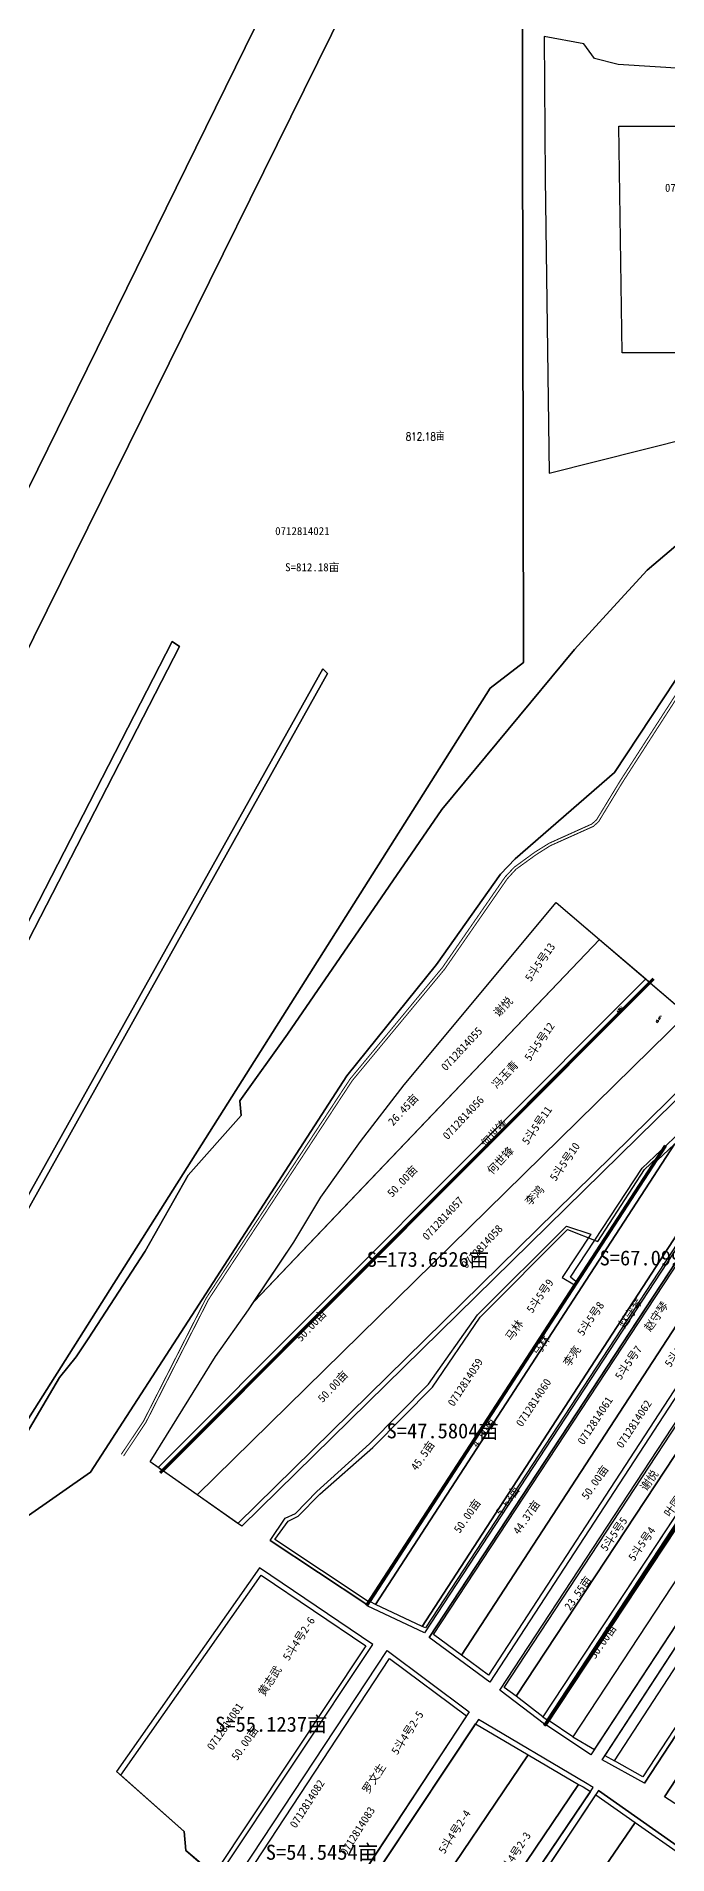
# Model space of a CAD drawing. Extents: x 541673 to 553395, y 4989791 to 4997334.
# Drawn here: x 545108 to 545739, y 4992920 to 4994738 of the extents above; entities that cross this region are included whole.
import ezdxf
from ezdxf.enums import TextEntityAlignment as Align

# ---------------------------------------------------------------- set-up
doc = ezdxf.new("R2010")
doc.units = 0
doc.header["$LTSCALE"] = 10
for name, color, linetype in [('2020.3月分地', 6, 'CONTINUOUS'), ('2021年', 2, 'CONTINUOUS'), ('MJZJ', 4, 'CONTINUOUS'), ('出地桩', 7, 'CONTINUOUS'), ('地块名称', 7, 'CONTINUOUS'), ('地籍号', 7, 'CONTINUOUS'), ('承包户', 7, 'CONTINUOUS'), ('注记', 1, 'CONTINUOUS'), ('测地框', 7, 'CONTINUOUS'), ('路林渠', 7, 'CONTINUOUS'), ('身份地块', 7, 'CONTINUOUS'), ('退界后面积', 7, 'CONTINUOUS'), ('长期合同', 6, 'CONTINUOUS')]:
    doc.layers.add(name, color=color, linetype=linetype)
doc.styles.add('HZ', font='rs.shx', dxfattribs={"width": 0.8, "bigfont": 'hztxt.shx'})
doc.styles.add('宋体', font='SimSun.ttf')

msp = doc.modelspace()

# ---------------------------------------------------------------- linework, layer by layer
at = {"layer": '2020.3月分地', "color": 2, "linetype": 'Continuous', "flags": 128}
msp.add_lwpolyline([(545690, 4994647.9), (545886.3, 4994647.9), (545889.8, 4994421.2), (545693.5, 4994421.2)], close=True, dxfattribs=at)
at = {"layer": '2020.3月分地', "color": 3, "linetype": 'Continuous', "flags": 128}
for points in [[(546227.4, 4993844.3), (546218.3, 4993850.1), (545676.3, 4993018.8), (545685.7, 4993013.4)], [(545954.4, 4993464.8), (545958.1, 4993475.7), (545940.9, 4993488.2), (545644.2, 4993037.3), (545665.8, 4993024.9)]]:
    msp.add_lwpolyline(points, close=True, dxfattribs=at)
at = {"layer": '2020.3月分地', "color": 3, "linetype": 'Continuous'}
for points in [[(545717, 4993795.2), (545720.4, 4993792.3), (545233, 4993304.2), (545229.4, 4993306.7)], [(545721.9, 4993791), (545758.2, 4993760.1), (545268.5, 4993279.3), (545234.7, 4993303)]]:
    msp.add_lwpolyline(points, close=True, dxfattribs=at)
at = {"layer": '2021年', "color": 4, "linetype": 'Continuous'}
for points in [[(546119.2, 4993914.6), (546133.2, 4993905.5), (545587.6, 4993078), (545575.5, 4993086.9)], [(545475.4, 4993689.4), (545627.4, 4993871.6), (545670.7, 4993834.7), (545427.3, 4993579.3), (545324.9, 4993471.9), (545365.3, 4993532), (545392.1, 4993576.9), (545431.7, 4993632.6), (545431.7, 4993632.6), (545431.7, 4993632.6), (545431.7, 4993632.6)]]:
    msp.add_lwpolyline(points, close=True, dxfattribs=at)
at = {"layer": '出地桩', "color": 2, "linetype": 'Continuous', "flags": 128}
for points in [[(545615.1, 4993049.1), (546168.6, 4993888.7)], [(545615.9, 4993048.5), (546169.5, 4993888.1)], [(545616.7, 4993048), (546170.3, 4993887.6)], [(545437.2, 4993169.2), (545736.3, 4993629)], [(545438.1, 4993168.6), (545737.1, 4993628.5)], [(545438.9, 4993168.1), (545737.9, 4993627.9)]]:
    msp.add_lwpolyline(points, dxfattribs=at)
at = {"layer": '出地桩', "color": 2, "linetype": 'Continuous', "elevation": 253.9, "flags": 128}
for points in [[(545724.1, 4993796.1), (545230.9, 4993302)], [(545724.8, 4993795.4), (545231.6, 4993301.3)], [(545725.5, 4993794.7), (545232.3, 4993300.6)]]:
    msp.add_lwpolyline(points, dxfattribs=at)
at = {"layer": '测地框', "color": 7, "linetype": 'Continuous', "flags": 128}
for points in [[(544636.3, 4995096.1), (545077.7, 4994872.6), (545127.6, 4994841.2), (545326.4, 4994746.9), (545000.3, 4994084), (544692.1, 4994236.1), (544696.4, 4994250.7), (544646.2, 4994272), (544629.3, 4994262), (544293.4, 4994420)], [(545457, 4994849.2), (545593.4, 4994836.4), (545595, 4994111.6), (545561.4, 4994085.9), (545055, 4993285.2), (544971.2, 4993336.2), (545399, 4994100.4), (545394.1, 4994105.2), (544966.3, 4993341), (544881.9, 4993410.6), (545250.7, 4994127.6), (545243.5, 4994132.5), (544874.8, 4993415.5), (544768.6, 4993512.4), (544861.1, 4993643.6)], [(545952.9, 4994384.5), (545948.2, 4994693), (545689.5, 4994709.5), (545665.8, 4994715.4), (545655.1, 4994730), (545615.4, 4994737.5), (545616.5, 4994595.4), (545620.4, 4994300.7)]]:
    msp.add_lwpolyline(points, close=True, dxfattribs=at)
for points in [[(545061.8, 4993232.4), (545161.7, 4993302.2), (545418.1, 4993698.4), (545507.8, 4993809.7), (545571.8, 4993899.8), (545586.6, 4993915.1), (545685.7, 4994001.7), (545795.5, 4994167.6), (545938.6, 4994278.7), (546577.7, 4994727), (546080.9, 4994785.3)], [(546080.9, 4994785.3), (546577.7, 4994727), (545938.6, 4994278.7), (545795.5, 4994167.6), (545685.7, 4994001.7), (545586.6, 4993915.1), (545571.8, 4993899.8), (545507.8, 4993809.7), (545418.1, 4993698.4), (545161.7, 4993302.2), (545061.8, 4993232.4)], [(546031, 4994743.8), (545983.4, 4994736.7), (545982.2, 4994376.7), (545955.5, 4994344.7), (545940.6, 4994334.3), (545917.8, 4994330.8), (545894.5, 4994326.1), (545875.9, 4994314.3), (545852.8, 4994318), (545718.6, 4994203.7), (545681.2, 4994163.3), (545645.9, 4994124.5), (545513.2, 4993964.7), (545358.7, 4993739.9), (545311.1, 4993673.3), (545312.4, 4993658.7), (545259.5, 4993599), (545216.4, 4993523), (545159.4, 4993435.5), (545147.4, 4993417.2), (545130.9, 4993396.6), (545084.1, 4993317.4)], [(545084.1, 4993317.4), (545130.9, 4993396.6), (545147.4, 4993417.2), (545159.4, 4993435.5), (545216.4, 4993523), (545259.5, 4993599), (545312.4, 4993658.7), (545311.1, 4993673.3), (545358.7, 4993739.9), (545513.2, 4993964.7), (545645.9, 4994124.5), (545681.2, 4994163.3), (545718.6, 4994203.7), (545852.8, 4994318), (545875.9, 4994314.3), (545894.5, 4994326.1), (545917.8, 4994330.8), (545940.6, 4994334.3), (545955.5, 4994344.7), (545982.2, 4994376.7), (545983.4, 4994736.7), (546031, 4994743.8)]]:
    msp.add_lwpolyline(points, dxfattribs=at)
for points, elevation in [([(545561.2, 4993092.1), (545500.5, 4993136.7), (545948.6, 4993818.2), (545978.6, 4993861), (546073.7, 4993953.3), (546107.7, 4993930.4)], 280.5), ([(545313.2, 4993247.9), (545221.4, 4993312.3), (545286.7, 4993417.8), (545319.8, 4993464.3), (545347.1, 4993505.1), (545365.3, 4993532), (545392.1, 4993576.9), (545431.7, 4993632.6), (545475.4, 4993689.4), (545627.4, 4993871.6), (545799.2, 4993725.1), (545799.2, 4993725.1)], 254.2), ([(545715.8, 4992991), (545673.5, 4993014.5), (546221, 4993854.2), (546263.8, 4993827.3)], 280.2), ([(545792.3, 4992941.1), (545735.7, 4992977.6), (546283.8, 4993815), (546341.4, 4993782.8)], 279.5), ([(545495.9, 4993141.3), (545438.4, 4993168.3), (545648.8, 4993491.5), (545641.7, 4993496.9), (545713.4, 4993606.1), (545916.3, 4993797.9), (545923.5, 4993794.1)], 280.6), ([(545615.7, 4993050.1), (545571.3, 4993084.2), (545894.1, 4993576.1), (545940.1, 4993545)], 280.2), ([(545438.1, 4993169.6), (545341.4, 4993233.8), (545356.5, 4993256), (545367, 4993260.6), (545388.2, 4993282.8), (545440.8, 4993330.3), (545499.9, 4993390.2), (545549, 4993459.5), (545637.7, 4993548), (545662.1, 4993540), (545633.4, 4993496.7), (545646, 4993489.5)], 280.7), ([(545662.1, 4993019.3), (545617.7, 4993049.1), (545918.7, 4993504.3), (545958.1, 4993475.7), (545954.4, 4993464.8)], 280.2), ([(545444.1, 4993129.9), (545330.8, 4993206.3), (545187.9, 4993002.9), (545255.4, 4992942.9), (545257.3, 4992923.8), (545289, 4992896.4)], 280.7), ([(545349.5, 4992771), (545260.8, 4992824.2), (545458.5, 4993123.9), (545540.4, 4993062.6)], 279.9), ([(545664.5, 4992986.8), (545657, 4992991.5), (545549.7, 4993054.7), (545230.4, 4992574.1), (545338.2, 4992503.8)], 280.1), ([(545759.7, 4992920.5), (545669.9, 4992983.8), (545345.4, 4992495), (545430.3, 4992439.5)], 279.6)]:
    msp.add_lwpolyline(points, close=True, dxfattribs=dict(at, elevation=elevation))
for points, elevation in [([(545715.8, 4992991), (546263.8, 4993827.3)], 280.2), ([(546283.8, 4993815), (545735.7, 4992977.6)], 279.5), ([(545930.3, 4993790.4), (545500.5, 4993136.7)], 280.6), ([(545341.4, 4993233.8), (545438.1, 4993169.6)], 280.7), ([(545495.9, 4993141.3), (545438.4, 4993168.3)], 280.6), ([(545561.2, 4993092.1), (545500.5, 4993136.7)], 280.5), ([(545662.1, 4993019.3), (545617.7, 4993049.1)], 280.2), ([(545715.8, 4992991), (545673.5, 4993014.5)], 280.2), ([(545669.9, 4992983.8), (545759.7, 4992920.5)], 279.6), ([(545792.3, 4992941.1), (545735.7, 4992977.6)], 279.5)]:
    msp.add_lwpolyline(points, dxfattribs=dict(at, elevation=elevation))
at = {"layer": '路林渠', "color": 4, "linetype": 'Continuous', "const_width": 1, "flags": 128}
for points in [[(545192.6, 4993319.8), (545214.8, 4993353), (545277.4, 4993475.9), (545421.4, 4993695.1), (545513.7, 4993806.5), (545576.4, 4993897.1), (545585.6, 4993906.9), (545606, 4993921.8), (545620.4, 4993930.8), (545663.2, 4993950.1), (545667.9, 4993954.3), (545691.7, 4993993.5), (545780.5, 4994131.2), (545786.1, 4994140), (545805.2, 4994160.9), (545844.9, 4994196.6)], [(545194.9, 4993318.2), (545217.2, 4993351.7), (545279.8, 4993474.5), (545423.6, 4993693.5), (545515.9, 4993804.8), (545578.6, 4993895.3), (545587.4, 4993904.9), (545607.6, 4993919.5), (545621.7, 4993928.4), (545664.7, 4993947.7), (545670, 4993952.5), (545694, 4993992), (545782.8, 4994129.7), (545788.3, 4994138.3), (545807.1, 4994159), (545846.8, 4994194.6)]]:
    msp.add_lwpolyline(points, dxfattribs=at)
at = {"layer": '身份地块', "color": 1, "linetype": 'Continuous'}
for points in [[(545932, 4993789.3), (545934.5, 4993787.7), (545982.5, 4993857.7), (546068.9, 4993941.7), (545532.7, 4993119.2), (545504.9, 4993139.7)], [(546068.9, 4993941.7), (546074.3, 4993946.9), (546100.9, 4993929), (545559.9, 4993099.2), (545532.7, 4993119.2)], [(546133.2, 4993905.5), (546161.4, 4993887.3), (545614.3, 4993057.5), (545587.6, 4993078)], [(546227.4, 4993844.3), (546256.8, 4993825.8), (545714.2, 4992997.6), (545685.7, 4993013.4)], [(545325.6, 4993472.7), (545670.7, 4993834.7), (545717, 4993795.2), (545229.4, 4993306.7), (545221.4, 4993312.3), (545286.7, 4993417.8), (545319.8, 4993464.3), (545324.9, 4993471.9)], [(545904.4, 4993779.8), (545917.1, 4993791.8), (545919, 4993790.8), (545496.8, 4993146.4), (545493.5, 4993147.9)], [(545745.9, 4993629.9), (545904.4, 4993779.8), (545493.5, 4993147.9), (545446.7, 4993169.9)], [(545268.5, 4993279.3), (545758.2, 4993760.1), (545795.4, 4993728.4), (545309.1, 4993250.8)], [(545728.6, 4993613.5), (545745.9, 4993629.9), (545446.7, 4993169.9), (545441.7, 4993172.3)], [(545551.6, 4993457), (545638.9, 4993544.7), (545669.1, 4993532.7), (545715.7, 4993604.5), (545728, 4993616.4), (545439.6, 4993172.9), (545346.2, 4993234.7), (545359.4, 4993253.2), (545369.5, 4993258), (545391.2, 4993280.1), (545444.3, 4993326.7), (545503.8, 4993387)], [(545547, 4993050.5), (545599.5, 4993019.6), (545280.5, 4992547.4), (545233.2, 4992578.3)], [(545599.5, 4993019.6), (545649.9, 4992989.9), (545329.4, 4992515.5), (545280.5, 4992547.4)], [(545649.9, 4992989.9), (545654.4, 4992987.3), (545661.7, 4992982.7), (545341, 4992507.9), (545329.4, 4992515.5)], [(545667.1, 4992979.6), (545706.6, 4992951.8), (545381.6, 4992477.3), (545348.2, 4992499.2)], [(545706.6, 4992951.8), (545754, 4992918.4), (545430.2, 4992445.5), (545381.6, 4992477.3)]]:
    msp.add_lwpolyline(points, close=True, dxfattribs=at)
at = {"layer": '身份地块', "color": 1, "linetype": 'Continuous', "flags": 128}
for points in [[(545940.1, 4993545), (545937.1, 4993547), (545614.3, 4993057.5), (545618.6, 4993054.6)], [(545332.5, 4993199.1), (545437.2, 4993128.5), (545285.1, 4992899.7), (545265.6, 4992916.7), (545257.3, 4992923.8), (545255.4, 4992942.9), (545192.1, 4992999.2)], [(545461, 4993115.8), (545537.7, 4993058.4), (545348.9, 4992771.4), (545266.8, 4992820.6)]]:
    msp.add_lwpolyline(points, close=True, dxfattribs=at)
at = {"layer": '身份地块', "color": 1, "linetype": 'Continuous', "elevation": 280.2, "flags": 128}
msp.add_lwpolyline([(545918.7, 4993504.3), (545940.9, 4993488.2), (545644.2, 4993037.3), (545620.5, 4993053.3)], close=True, dxfattribs=at)
at = {"layer": '长期合同', "color": 6, "linetype": 'Continuous', "flags": 128}
for points in [[(545326.4, 4994746.9), (545127.6, 4994841.2), (545077.7, 4994872.6), (544636.3, 4995096.1), (544293.4, 4994420), (544629.3, 4994262), (544646.2, 4994272), (544696.4, 4994250.7), (544692.1, 4994236.1), (545000.3, 4994084)], [(545593.4, 4994836.4), (545457, 4994849.2), (544861.1, 4993643.6), (544768.6, 4993512.4), (544874.8, 4993415.5), (545243.5, 4994132.5), (545250.7, 4994127.6), (544881.9, 4993410.6), (544966.3, 4993341), (545394.1, 4994105.2), (545399, 4994100.4), (544971.2, 4993336.2), (545055, 4993285.2), (545561.4, 4994085.9), (545595, 4994111.6)]]:
    msp.add_lwpolyline(points, close=True, dxfattribs=at)
for points in [[(545061.8, 4993232.4), (545161.7, 4993302.2), (545418.1, 4993698.4), (545507.8, 4993809.7), (545571.8, 4993899.8), (545586.6, 4993915.1), (545685.7, 4994001.7), (545795.5, 4994167.6), (545938.6, 4994278.7), (546577.7, 4994727), (546080.9, 4994785.3)], [(546031, 4994743.8), (545983.4, 4994736.7), (545982.2, 4994376.7), (545955.5, 4994344.7), (545940.6, 4994334.3), (545917.8, 4994330.8), (545894.5, 4994326.1), (545875.9, 4994314.3), (545852.8, 4994318), (545718.6, 4994203.7), (545681.2, 4994163.3), (545645.9, 4994124.5), (545513.2, 4993964.7), (545358.7, 4993739.9), (545311.1, 4993673.3), (545312.4, 4993658.7), (545259.5, 4993599), (545216.4, 4993523), (545159.4, 4993435.5), (545147.4, 4993417.2), (545130.9, 4993396.6), (545084.1, 4993317.4)]]:
    msp.add_lwpolyline(points, dxfattribs=at)
at = {"layer": '长期合同', "color": 2, "linetype": 'Continuous', "flags": 128}
msp.add_lwpolyline([(545948.2, 4994693), (545689.5, 4994709.5), (545665.8, 4994715.4), (545655.1, 4994730), (545615.4, 4994737.5), (545616.5, 4994595.4), (545620.4, 4994300.7), (545952.9, 4994384.5)], close=True, dxfattribs=at)

# ---------------------------------------------------------------- texts
at = {"layer": '2020.3月分地', "color": 3, "linetype": 'Continuous', "style": 'HZ', "width": 0.8}
for s, rotation, p in [('4.53亩', 46.3803, (545689.1, 4993761.3)), ('45.47亩', 54.2778, (545728.5, 4993750.8))]:
    msp.add_text(s, height=2, rotation=rotation, dxfattribs=at).set_placement(p)
at = {"layer": '2020.3月分地', "color": 3, "linetype": 'Continuous', "style": '宋体'}
for p in [(545565.3, 4993641), (545571.6, 4993613.9)]:
    msp.add_text('何世锋', height=8, rotation=47, dxfattribs=at).set_placement(p, align=Align.MIDDLE)
at = {"layer": '2021年', "color": 4, "linetype": 'Continuous', "style": '宋体'}
for s, rotation, p in [('谢悦', 47, (545574.2, 4993767.5)), ('26.45亩', 46.848, (545474.3, 4993664.6, 0.5)), ('谢悦', 55.2668, (545720.4, 4993294)), ('5斗5号5', 55.2668, (545685, 4993240.3)), ('23.55亩', 55.2668, (545648.9, 4993181.3, 280.2))]:
    msp.add_text(s, height=8, rotation=rotation, dxfattribs=at).set_placement(p, align=Align.MIDDLE)
at = {"layer": 'MJZJ', "color": 1, "linetype": 'Continuous', "style": '宋体'}
msp.add_text('S=812.18亩', height=8, dxfattribs=at).set_placement((545383.7, 4994207.1), align=Align.MIDDLE)
at = {"layer": '地块名称', "color": 1, "linetype": 'Continuous', "style": '宋体'}
for s, rotation, p in [('5斗5号12', 55.2668, (545610.5, 4993732.6)), ('5斗5号11', 55.2668, (545608, 4993649)), ('5斗5号10', 55.2668, (545635.9, 4993612.6)), ('5斗5号9', 55.2668, (545611.1, 4993478.4)), ('5斗5号8', 55.2668, (545661.7, 4993455.7)), ('5斗5号7', 55.2668, (545699.5, 4993411.7)), ('5斗5号6', 55.2668, (545749.2, 4993424.3)), ('5斗5号4', 55.2668, (545712.9, 4993230.6)), ('5斗4号2-6', 57, (545369.9, 4993135.7)), ('5斗4号2-5', 57, (545478.5, 4993041.7)), ('5斗4号2-4', 57, (545525.6, 4992942.7)), ('5斗4号2-3', 57, (545585.8, 4992920.7))]:
    msp.add_text(s, height=8, rotation=rotation, dxfattribs=at).set_placement(p, align=Align.MIDDLE)
at = {"layer": '地籍号', "color": 1, "linetype": 'Continuous', "style": '宋体'}
for s, p in [('0712814018', (545763.5, 4994586.1)), ('0712814021', (545373.7, 4994242.9))]:
    msp.add_text(s, height=8, dxfattribs=at).set_placement(p, align=Align.MIDDLE)
for s, rotation, p in [('0712814055', 47, (545533, 4993725.2)), ('0712814056', 47, (545534.6, 4993656.4)), ('0712814057', 47, (545514.2, 4993555.8)), ('0712814058', 47, (545553.3, 4993527.6)), ('0712814059', 56.8471, (545536.6, 4993392)), ('0712814060', 56.8471, (545604.9, 4993371.6)), ('0712814061', 56.8471, (545666.4, 4993353.6)), ('0712814062', 56.8471, (545705.3, 4993350.2)), ('0712814081', 55, (545296.4, 4993047.8)), ('0712814082', 57.4676, (545378.5, 4992970.5)), ('0712814083', 57.4676, (545428.9, 4992943.4))]:
    msp.add_text(s, height=8, rotation=rotation, dxfattribs=at).set_placement(p, align=Align.MIDDLE)
at = {"layer": '承包户', "color": 1, "linetype": 'Continuous', "style": '宋体'}
for s, rotation, p in [('冯玉青', 47, (545576.2, 4993699.7)), ('李鸿', 47, (545605.5, 4993578.9)), ('赵守琴', 55.2668, (545701.5, 4993461.3)), ('赵守琴', 55.2668, (545727.3, 4993457.9)), ('马林', 55.2668, (545585.4, 4993444.2)), ('马林', 55.2668, (545612.2, 4993428.7)), ('李亮', 55.2668, (545643.1, 4993418.3)), ('叶国新', 55.2668, (545747.1, 4993272.4)), ('黄志武', 57, (545340.9, 4993093.5)), ('罗文生', 57, (545445.1, 4992996))]:
    msp.add_text(s, height=8, rotation=rotation, dxfattribs=at).set_placement(p, align=Align.MIDDLE)
at = {"layer": '注记', "color": 0, "linetype": 'Continuous', "style": '宋体'}
for s, p in [('S=173.6526亩', (545499.3, 4993515.2)), ('S=67.0990亩', (545727.1, 4993516.6)), ('S=47.5804亩', (545514.1, 4993343.7)), ('S=55.1237亩', (545342.7, 4993050.4)), ('S=54.5454亩', (545393.3, 4992922.4))]:
    msp.add_text(s, height=15, dxfattribs=at).set_placement(p, align=Align.MIDDLE)
at = {"layer": '身份地块', "color": 1, "linetype": 'Continuous', "style": '宋体'}
msp.add_text('5斗5号13', height=8, rotation=55.2668, dxfattribs=at).set_placement((545611.1, 4993812.1), align=Align.MIDDLE)
at = {"layer": '退界后面积', "color": 1, "linetype": 'Continuous', "style": '宋体'}
for s, rotation, p in [('50.00亩', 46.848, (545473.4, 4993593.1, 0.5)), ('50.00亩', 46.848, (545382.3, 4993448.8, 0.5)), ('50.00亩', 46.848, (545403.9, 4993387.9, 0.5)), ('4.50亩', 55.2668, (545554.8, 4993341.8, 0.5)), ('45.5亩', 55.2668, (545493.8, 4993318.7, 0.5)), ('50.00亩', 55.2668, (545666, 4993292)), ('5.63亩', 55.2668, (545578.6, 4993273.7, 0.5)), ('50.00亩', 55.2668, (545538.3, 4993258.4, 0.5)), ('44.37亩', 55.2668, (545597.5, 4993257.1, 0.5)), ('50.00亩', 55.2668, (545673.9, 4993132.8, 280.2)), ('50.00亩', 55.2668, (545315.9, 4993031.3))]:
    msp.add_text(s, height=8, rotation=rotation, dxfattribs=at).set_placement(p, align=Align.MIDDLE)
at = {"layer": '长期合同', "color": 6, "linetype": 'Continuous', "style": 'HZ', "width": 0.8}
msp.add_text('812.18亩', height=8, dxfattribs=at).set_placement((545477.1, 4994333.5))

doc.saveas('drawing.dxf')
